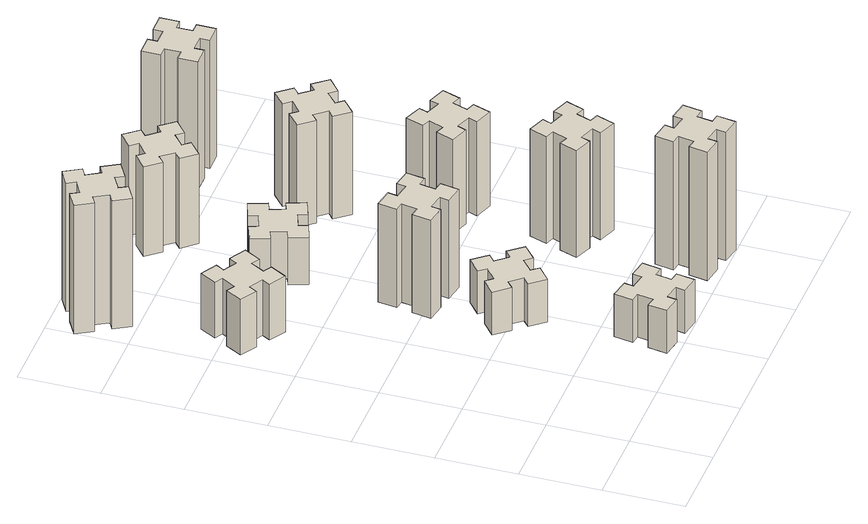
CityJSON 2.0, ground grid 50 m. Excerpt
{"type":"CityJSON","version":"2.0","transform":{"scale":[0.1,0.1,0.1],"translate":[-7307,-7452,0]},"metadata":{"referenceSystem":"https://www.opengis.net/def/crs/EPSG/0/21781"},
"CityObjects":{
"building1":{"type":"Building","attributes":{"class":"1000","function":"1000","usage":"1000","yearOfConstruction":2016,"roofType":"1000","measuredHeight":39,"storeysAboveGround":30,"storeysBelowGround":0},"geometry":[{"type":"Solid","lod":"1","boundaries":[[[[0,1,2,3,4,5,6,7,8,9,10,11,12,13,14,15,16,17,18,19]],[[17,16,20,21]],[[16,15,22,20]],[[15,14,23,22]],[[14,13,24,23]],[[13,12,25,24]],[[12,11,26,25]],[[11,10,27,26]],[[10,9,28,27]],[[9,8,29,28]],[[8,7,30,29]],[[7,6,31,30]],[[6,5,32,31]],[[5,4,33,32]],[[4,3,34,33]],[[3,2,35,34]],[[2,1,36,35]],[[1,0,37,36]],[[0,19,38,37]],[[19,18,39,38]],[[18,17,21,39]],[[24,25,26,27,28,29,30,31,32,33,34,35,36,37,38,39,21,20,22,23]]]]}]},
"building2":{"type":"Building","attributes":{"class":"1000","function":"1000","usage":"1000","yearOfConstruction":2016,"roofType":"1000","measuredHeight":30,"storeysAboveGround":30,"storeysBelowGround":0},"geometry":[{"type":"Solid","lod":"1","boundaries":[[[[40,41,42,43,44,45,46,47,48,49,50,51,52,53,54,55,56,57,58,59]],[[57,56,60,61]],[[56,55,62,60]],[[55,54,63,62]],[[54,53,64,63]],[[53,52,65,64]],[[52,51,66,65]],[[51,50,67,66]],[[50,49,68,67]],[[49,48,69,68]],[[48,47,70,69]],[[47,46,71,70]],[[46,45,72,71]],[[45,44,73,72]],[[44,43,74,73]],[[43,42,75,74]],[[42,41,76,75]],[[41,40,77,76]],[[40,59,78,77]],[[59,58,79,78]],[[58,57,61,79]],[[64,65,66,67,68,69,70,71,72,73,74,75,76,77,78,79,61,60,62,63]]]]}]},
"building3":{"type":"Building","attributes":{"class":"1000","function":"1000","usage":"1000","yearOfConstruction":2016,"roofType":"1000","measuredHeight":90,"storeysAboveGround":30,"storeysBelowGround":0},"geometry":[{"type":"Solid","lod":"1","boundaries":[[[[80,81,82,83,84,85,86,87,88,89,90,91,92,93,94,95,96,97,98,99]],[[97,96,100,101]],[[96,95,102,100]],[[95,94,103,102]],[[94,93,104,103]],[[93,92,105,104]],[[92,91,106,105]],[[91,90,107,106]],[[90,89,108,107]],[[89,88,109,108]],[[88,87,110,109]],[[87,86,111,110]],[[86,85,112,111]],[[85,84,113,112]],[[84,83,114,113]],[[83,82,115,114]],[[82,81,116,115]],[[81,80,117,116]],[[80,99,118,117]],[[99,98,119,118]],[[98,97,101,119]],[[104,105,106,107,108,109,110,111,112,113,114,115,116,117,118,119,101,100,102,103]]]]}]},
"building4":{"type":"Building","attributes":{"class":"1000","function":"1000","usage":"1000","yearOfConstruction":2016,"roofType":"1000","measuredHeight":30,"storeysAboveGround":30,"storeysBelowGround":0},"geometry":[{"type":"Solid","lod":"1","boundaries":[[[[120,121,122,123,124,125,126,127,128,129,130,131,132,133,134,135,136,137,138,139]],[[137,136,140,141]],[[136,135,142,140]],[[135,134,143,142]],[[134,133,144,143]],[[133,132,145,144]],[[132,131,146,145]],[[131,130,147,146]],[[130,129,148,147]],[[129,128,149,148]],[[128,127,150,149]],[[127,126,151,150]],[[126,125,152,151]],[[125,124,153,152]],[[124,123,154,153]],[[123,122,155,154]],[[122,121,156,155]],[[121,120,157,156]],[[120,139,158,157]],[[139,138,159,158]],[[138,137,141,159]],[[144,145,146,147,148,149,150,151,152,153,154,155,156,157,158,159,141,140,142,143]]]]}]},
"building5":{"type":"Building","attributes":{"class":"1000","function":"1000","usage":"1000","yearOfConstruction":2016,"roofType":"1000","measuredHeight":69,"storeysAboveGround":30,"storeysBelowGround":0},"geometry":[{"type":"Solid","lod":"1","boundaries":[[[[160,161,162,163,164,165,166,167,168,169,170,171,172,173,174,175,176,177,178,179]],[[177,176,180,181]],[[176,175,182,180]],[[175,174,183,182]],[[174,173,184,183]],[[173,172,185,184]],[[172,171,186,185]],[[171,170,187,186]],[[170,169,188,187]],[[169,168,189,188]],[[168,167,190,189]],[[167,166,191,190]],[[166,165,192,191]],[[165,164,193,192]],[[164,163,194,193]],[[163,162,195,194]],[[162,161,196,195]],[[161,160,197,196]],[[160,179,198,197]],[[179,178,199,198]],[[178,177,181,199]],[[184,185,186,187,188,189,190,191,192,193,194,195,196,197,198,199,181,180,182,183]]]]}]},
"building6":{"type":"Building","attributes":{"class":"1000","function":"1000","usage":"1000","yearOfConstruction":2016,"roofType":"1000","measuredHeight":33,"storeysAboveGround":30,"storeysBelowGround":0},"geometry":[{"type":"Solid","lod":"1","boundaries":[[[[200,201,202,203,204,205,206,207,208,209,210,211,212,213,214,215,216,217,218,219]],[[217,216,220,221]],[[216,215,222,220]],[[215,214,223,222]],[[214,213,224,223]],[[213,212,225,224]],[[212,211,226,225]],[[211,210,227,226]],[[210,209,228,227]],[[209,208,229,228]],[[208,207,230,229]],[[207,206,231,230]],[[206,205,232,231]],[[205,204,233,232]],[[204,203,234,233]],[[203,202,235,234]],[[202,201,236,235]],[[201,200,237,236]],[[200,219,238,237]],[[219,218,239,238]],[[218,217,221,239]],[[224,225,226,227,228,229,230,231,232,233,234,235,236,237,238,239,221,220,222,223]]]]}]},
"building7":{"type":"Building","attributes":{"class":"1000","function":"1000","usage":"1000","yearOfConstruction":2016,"roofType":"1000","measuredHeight":90,"storeysAboveGround":30,"storeysBelowGround":0},"geometry":[{"type":"Solid","lod":"1","boundaries":[[[[240,241,242,243,244,245,246,247,248,249,250,251,252,253,254,255,256,257,258,259]],[[257,256,260,261]],[[256,255,262,260]],[[255,254,263,262]],[[254,253,264,263]],[[253,252,265,264]],[[252,251,266,265]],[[251,250,267,266]],[[250,249,268,267]],[[249,248,269,268]],[[248,247,270,269]],[[247,246,271,270]],[[246,245,272,271]],[[245,244,273,272]],[[244,243,274,273]],[[243,242,275,274]],[[242,241,276,275]],[[241,240,277,276]],[[240,259,278,277]],[[259,258,279,278]],[[258,257,261,279]],[[264,265,266,267,268,269,270,271,272,273,274,275,276,277,278,279,261,260,262,263]]]]}]},
"building8":{"type":"Building","attributes":{"class":"1000","function":"1000","usage":"1000","yearOfConstruction":2016,"roofType":"1000","measuredHeight":63,"storeysAboveGround":30,"storeysBelowGround":0},"geometry":[{"type":"Solid","lod":"1","boundaries":[[[[280,281,282,283,284,285,286,287,288,289,290,291,292,293,294,295,296,297,298,299]],[[297,296,300,301]],[[296,295,302,300]],[[295,294,303,302]],[[294,293,304,303]],[[293,292,305,304]],[[292,291,306,305]],[[291,290,307,306]],[[290,289,308,307]],[[289,288,309,308]],[[288,287,310,309]],[[287,286,311,310]],[[286,285,312,311]],[[285,284,313,312]],[[284,283,314,313]],[[283,282,315,314]],[[282,281,316,315]],[[281,280,317,316]],[[280,299,318,317]],[[299,298,319,318]],[[298,297,301,319]],[[304,305,306,307,308,309,310,311,312,313,314,315,316,317,318,319,301,300,302,303]]]]}]},
"building9":{"type":"Building","attributes":{"class":"1000","function":"1000","usage":"1000","yearOfConstruction":2016,"roofType":"1000","measuredHeight":75,"storeysAboveGround":30,"storeysBelowGround":0},"geometry":[{"type":"Solid","lod":"1","boundaries":[[[[320,321,322,323,324,325,326,327,328,329,330,331,332,333,334,335,336,337,338,339]],[[337,336,340,341]],[[336,335,342,340]],[[335,334,343,342]],[[334,333,344,343]],[[333,332,345,344]],[[332,331,346,345]],[[331,330,347,346]],[[330,329,348,347]],[[329,328,349,348]],[[328,327,350,349]],[[327,326,351,350]],[[326,325,352,351]],[[325,324,353,352]],[[324,323,354,353]],[[323,322,355,354]],[[322,321,356,355]],[[321,320,357,356]],[[320,339,358,357]],[[339,338,359,358]],[[338,337,341,359]],[[344,345,346,347,348,349,350,351,352,353,354,355,356,357,358,359,341,340,342,343]]]]}]},
"building10":{"type":"Building","attributes":{"class":"1000","function":"1000","usage":"1000","yearOfConstruction":2016,"roofType":"1000","measuredHeight":66,"storeysAboveGround":30,"storeysBelowGround":0},"geometry":[{"type":"Solid","lod":"1","boundaries":[[[[360,361,362,363,364,365,366,367,368,369,370,371,372,373,374,375,376,377,378,379]],[[377,376,380,381]],[[376,375,382,380]],[[375,374,383,382]],[[374,373,384,383]],[[373,372,385,384]],[[372,371,386,385]],[[371,370,387,386]],[[370,369,388,387]],[[369,368,389,388]],[[368,367,390,389]],[[367,366,391,390]],[[366,365,392,391]],[[365,364,393,392]],[[364,363,394,393]],[[363,362,395,394]],[[362,361,396,395]],[[361,360,397,396]],[[360,379,398,397]],[[379,378,399,398]],[[378,377,381,399]],[[384,385,386,387,388,389,390,391,392,393,394,395,396,397,398,399,381,380,382,383]]]]}]},
"building11":{"type":"Building","attributes":{"class":"1000","function":"1000","usage":"1000","yearOfConstruction":2016,"roofType":"1000","measuredHeight":72,"storeysAboveGround":30,"storeysBelowGround":0},"geometry":[{"type":"Solid","lod":"1","boundaries":[[[[400,401,402,403,404,405,406,407,408,409,410,411,412,413,414,415,416,417,418,419]],[[417,416,420,421]],[[416,415,422,420]],[[415,414,423,422]],[[414,413,424,423]],[[413,412,425,424]],[[412,411,426,425]],[[411,410,427,426]],[[410,409,428,427]],[[409,408,429,428]],[[408,407,430,429]],[[407,406,431,430]],[[406,405,432,431]],[[405,404,433,432]],[[404,403,434,433]],[[403,402,435,434]],[[402,401,436,435]],[[401,400,437,436]],[[400,419,438,437]],[[419,418,439,438]],[[418,417,421,439]],[[424,425,426,427,428,429,430,431,432,433,434,435,436,437,438,439,421,420,422,423]]]]}]},
"building12":{"type":"Building","attributes":{"class":"1000","function":"1000","usage":"1000","yearOfConstruction":2016,"roofType":"1000","measuredHeight":90,"storeysAboveGround":30,"storeysBelowGround":0},"geometry":[{"type":"Solid","lod":"1","boundaries":[[[[440,441,442,443,444,445,446,447,448,449,450,451,452,453,454,455,456,457,458,459]],[[457,456,460,461]],[[456,455,462,460]],[[455,454,463,462]],[[454,453,464,463]],[[453,452,465,464]],[[452,451,466,465]],[[451,450,467,466]],[[450,449,468,467]],[[449,448,469,468]],[[448,447,470,469]],[[447,446,471,470]],[[446,445,472,471]],[[445,444,473,472]],[[444,443,474,473]],[[443,442,475,474]],[[442,441,476,475]],[[441,440,477,476]],[[440,459,478,477]],[[459,458,479,478]],[[458,457,461,479]],[[464,465,466,467,468,469,470,471,472,473,474,475,476,477,478,479,461,460,462,463]]]]}]}
},
"vertices":[
[406,2327,0],[456,2414,0],[508,2384,0],[568,2488,0],[464,2548,0],[434,2496,0],[347,2546,0],[377,2598,0],[273,2658,0],[213,2554,0],[265,2524,0],[215,2437,0],[163,2467,0],[103,2363,0],[207,2303,0],[237,2355,0],[324,2305,0],[294,2253,0],[398,2193,0],[458,2297,0],[324,2305,390],[294,2253,390],[237,2355,390],[207,2303,390],[103,2363,390],[163,2467,390],[215,2437,390],[265,2524,390],[213,2554,390],[273,2658,390],[377,2598,390],[347,2546,390],[434,2496,390],[464,2548,390],[568,2488,390],[508,2384,390],[456,2414,390],[406,2327,390],[458,2297,390],[398,2193,390],
[976,274,0],[958,175,0],[899,186,0],[878,67,0],[997,47,0],[1007,106,0],[1105,88,0],[1095,29,0],[1213,8,0],[1234,127,0],[1175,137,0],[1192,235,0],[1251,225,0],[1272,343,0],[1154,364,0],[1144,305,0],[1045,322,0],[1056,381,0],[937,402,0],[917,284,0],[1045,322,300],[1056,381,300],[1144,305,300],[1154,364,300],[1272,343,300],[1251,225,300],[1192,235,300],[1175,137,300],[1234,127,300],[1213,8,300],[1095,29,300],[1105,88,300],[1007,106,300],[997,47,300],[878,67,300],[899,186,300],[958,175,300],[976,274,300],[917,284,300],[937,402,300],
[224,3386,0],[137,3336,0],[107,3388,0],[3,3328,0],[63,3224,0],[115,3254,0],[165,3167,0],[113,3137,0],[173,3033,0],[277,3093,0],[247,3145,0],[334,3195,0],[364,3143,0],[468,3203,0],[408,3307,0],[356,3277,0],[306,3364,0],[358,3394,0],[298,3498,0],[194,3438,0],[306,3364,900],[358,3394,900],[356,3277,900],[408,3307,900],[468,3203,900],[364,3143,900],[334,3195,900],[247,3145,900],[277,3093,900],[173,3033,900],[113,3137,900],[165,3167,900],[115,3254,900],[63,3224,900],[3,3328,900],[107,3388,900],[137,3336,900],[224,3386,900],[194,3438,900],[298,3498,900],
[1008,929,0],[1084,993,0],[1123,947,0],[1215,1024,0],[1138,1116,0],[1092,1078,0],[1027,1154,0],[1073,1193,0],[996,1285,0],[904,1208,0],[943,1162,0],[866,1097,0],[828,1143,0],[736,1066,0],[813,974,0],[859,1013,0],[923,936,0],[877,898,0],[954,806,0],[1046,883,0],[923,936,300],[877,898,300],[859,1013,300],[813,974,300],[736,1066,300],[828,1143,300],[866,1097,300],[943,1162,300],[904,1208,300],[996,1285,300],[1073,1193,300],[1027,1154,300],[1092,1078,300],[1138,1116,300],[1215,1024,300],[1123,947,300],[1084,993,300],[1008,929,300],[1046,883,300],[954,806,300],
[1075,1517,0],[1092,1615,0],[1151,1605,0],[1172,1723,0],[1054,1744,0],[1044,1685,0],[945,1702,0],[956,1761,0],[837,1782,0],[817,1664,0],[876,1654,0],[858,1555,0],[799,1566,0],[778,1447,0],[897,1427,0],[907,1486,0],[1005,1468,0],[995,1409,0],[1113,1388,0],[1134,1507,0],[1005,1468,690],[995,1409,690],[907,1486,690],[897,1427,690],[778,1447,690],[799,1566,690],[858,1555,690],[876,1654,690],[817,1664,690],[837,1782,690],[956,1761,690],[945,1702,690],[1044,1685,690],[1054,1744,690],[1172,1723,690],[1151,1605,690],[1092,1615,690],[1075,1517,690],[1134,1507,690],[1113,1388,690],
[966,2305,0],[1060,2339,0],[1080,2283,0],[1193,2324,0],[1152,2437,0],[1096,2416,0],[1062,2510,0],[1118,2530,0],[1077,2643,0],[964,2602,0],[985,2546,0],[891,2512,0],[870,2568,0],[757,2527,0],[799,2414,0],[855,2435,0],[889,2341,0],[833,2320,0],[874,2207,0],[987,2249,0],[889,2341,330],[833,2320,330],[855,2435,330],[799,2414,330],[757,2527,330],[870,2568,330],[891,2512,330],[985,2546,330],[964,2602,330],[1077,2643,330],[1118,2530,330],[1062,2510,330],[1096,2416,330],[1152,2437,330],[1193,2324,330],[1080,2283,330],[1060,2339,330],[966,2305,330],[987,2249,330],[874,2207,330],
[1884,305,0],[1785,322,0],[1796,381,0],[1677,402,0],[1657,284,0],[1716,274,0],[1698,175,0],[1639,186,0],[1618,67,0],[1737,47,0],[1747,106,0],[1845,88,0],[1835,29,0],[1953,8,0],[1974,127,0],[1915,137,0],[1932,235,0],[1991,225,0],[2012,343,0],[1894,364,0],[1932,235,900],[1991,225,900],[1915,137,900],[1974,127,900],[1953,8,900],[1835,29,900],[1845,88,900],[1747,106,900],[1737,47,900],[1618,67,900],[1639,186,900],[1698,175,900],[1716,274,900],[1657,284,900],[1677,402,900],[1796,381,900],[1785,322,900],[1884,305,900],[1894,364,900],[2012,343,900],
[1192,3198,0],[1127,3274,0],[1173,3313,0],[1096,3405,0],[1004,3328,0],[1043,3282,0],[966,3217,0],[928,3263,0],[836,3186,0],[913,3094,0],[959,3133,0],[1023,3056,0],[977,3018,0],[1054,2926,0],[1146,3003,0],[1108,3049,0],[1184,3113,0],[1223,3067,0],[1315,3144,0],[1238,3236,0],[1184,3113,630],[1223,3067,630],[1108,3049,630],[1146,3003,630],[1054,2926,630],[977,3018,630],[1023,3056,630],[959,3133,630],[913,3094,630],[836,3186,630],[928,3263,630],[966,3217,630],[1043,3282,630],[1004,3328,630],[1096,3405,630],[1173,3313,630],[1127,3274,630],[1192,3198,630],[1238,3236,630],[1315,3144,630],
[1731,859,0],[1825,825,0],[1804,769,0],[1917,727,0],[1958,840,0],[1902,861,0],[1936,955,0],[1992,934,0],[2033,1047,0],[1920,1088,0],[1900,1032,0],[1806,1066,0],[1827,1122,0],[1714,1163,0],[1673,1050,0],[1729,1030,0],[1695,936,0],[1639,957,0],[1597,844,0],[1710,803,0],[1695,936,750],[1639,957,750],[1729,1030,750],[1673,1050,750],[1714,1163,750],[1827,1122,750],[1806,1066,750],[1900,1032,750],[1920,1088,750],[2033,1047,750],[1992,934,750],[1936,955,750],[1902,861,750],[1958,840,750],[1917,727,750],[1804,769,750],[1825,825,750],[1731,859,750],[1710,803,750],[1597,844,750],
[1900,1772,0],[1806,1806,0],[1827,1862,0],[1714,1903,0],[1673,1790,0],[1729,1770,0],[1695,1676,0],[1639,1697,0],[1597,1584,0],[1710,1543,0],[1731,1599,0],[1825,1565,0],[1804,1509,0],[1917,1467,0],[1958,1580,0],[1902,1601,0],[1936,1695,0],[1992,1674,0],[2033,1787,0],[1920,1828,0],[1936,1695,660],[1992,1674,660],[1902,1601,660],[1958,1580,660],[1917,1467,660],[1804,1509,660],[1825,1565,660],[1731,1599,660],[1710,1543,660],[1597,1584,660],[1639,1697,660],[1695,1676,660],[1729,1770,660],[1673,1790,660],[1714,1903,660],[1827,1862,660],[1806,1806,660],[1900,1772,660],[1920,1828,660],[2033,1787,660],
[1499,2393,0],[1563,2316,0],[1517,2278,0],[1594,2186,0],[1686,2263,0],[1648,2309,0],[1724,2373,0],[1763,2327,0],[1855,2404,0],[1778,2496,0],[1732,2458,0],[1667,2534,0],[1713,2573,0],[1636,2665,0],[1544,2588,0],[1583,2542,0],[1506,2477,0],[1468,2523,0],[1376,2446,0],[1453,2354,0],[1506,2477,720],[1468,2523,720],[1583,2542,720],[1544,2588,720],[1636,2665,720],[1713,2573,720],[1667,2534,720],[1732,2458,720],[1778,2496,720],[1855,2404,720],[1763,2327,720],[1724,2373,720],[1648,2309,720],[1686,2263,720],[1594,2186,720],[1517,2278,720],[1563,2316,720],[1499,2393,720],[1453,2354,720],[1376,2446,720],
[1665,3155,0],[1765,3155,0],[1765,3095,0],[1885,3095,0],[1885,3215,0],[1825,3215,0],[1825,3315,0],[1885,3315,0],[1885,3435,0],[1765,3435,0],[1765,3375,0],[1665,3375,0],[1665,3435,0],[1545,3435,0],[1545,3315,0],[1605,3315,0],[1605,3215,0],[1545,3215,0],[1545,3095,0],[1665,3095,0],[1605,3215,900],[1545,3215,900],[1605,3315,900],[1545,3315,900],[1545,3435,900],[1665,3435,900],[1665,3375,900],[1765,3375,900],[1765,3435,900],[1885,3435,900],[1885,3315,900],[1825,3315,900],[1825,3215,900],[1885,3215,900],[1885,3095,900],[1765,3095,900],[1765,3155,900],[1665,3155,900],[1665,3095,900],[1545,3095,900]
]}
